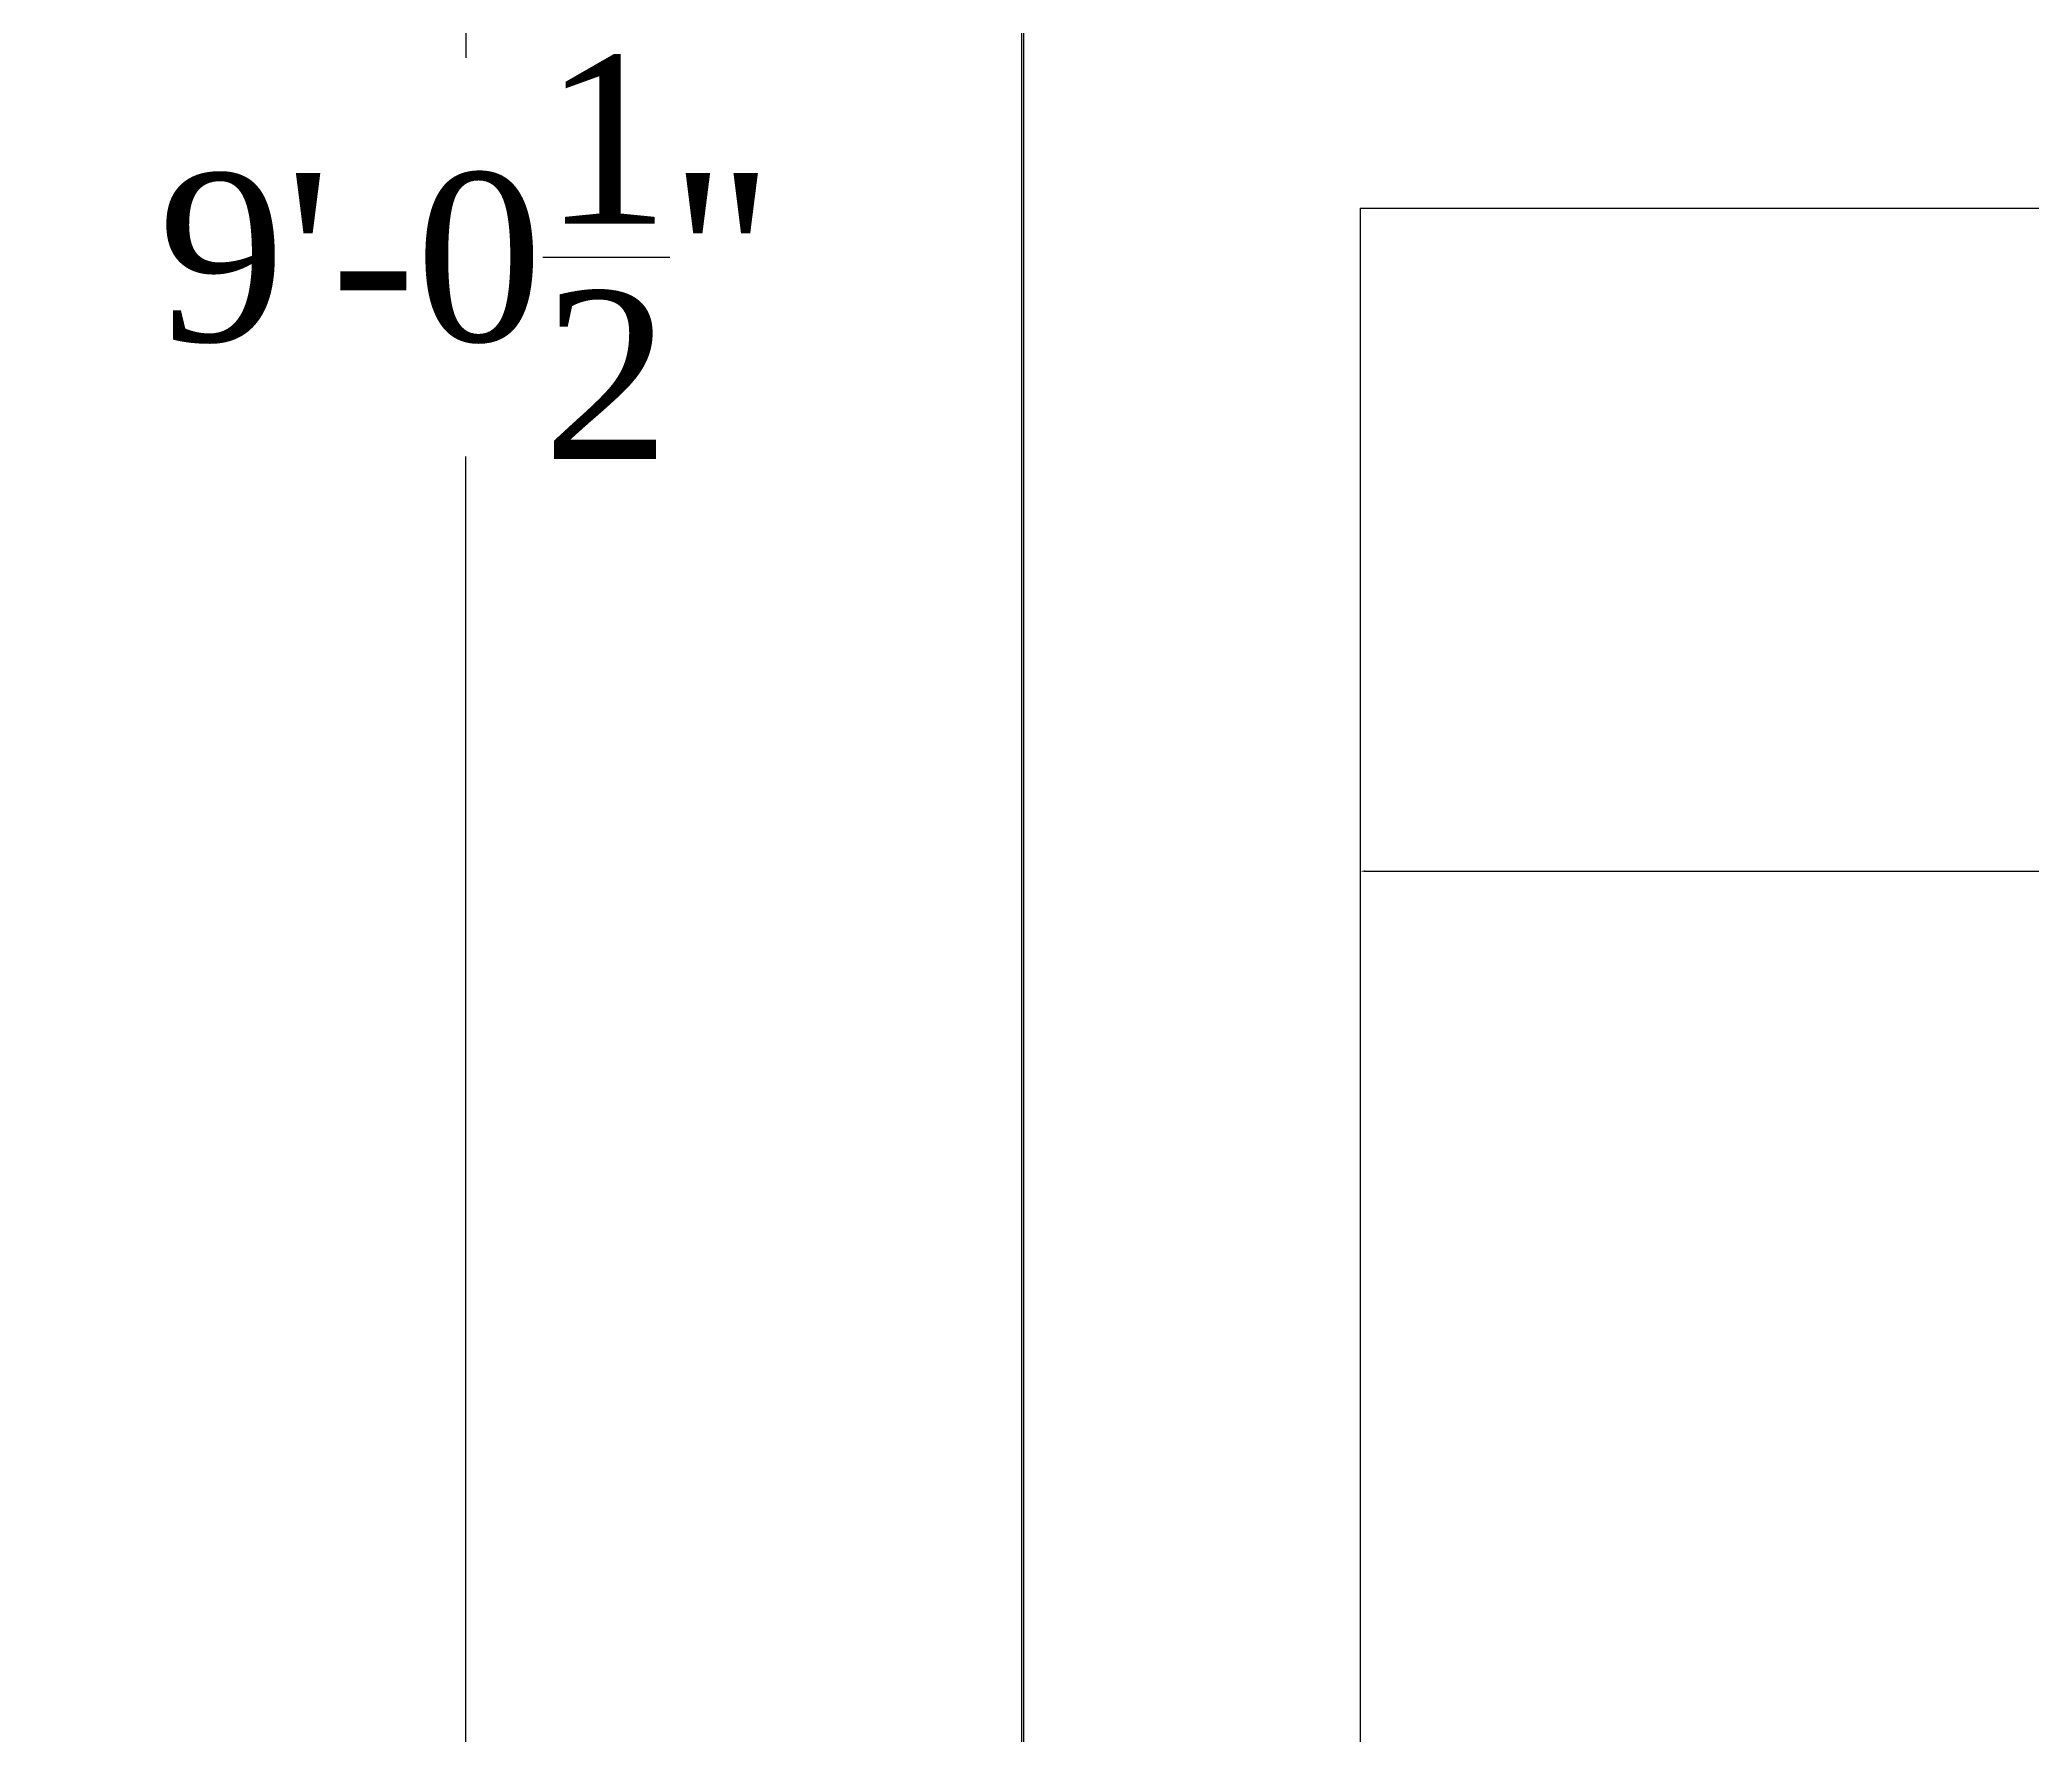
# Model space of a CAD drawing. Header units: inches. Extents: x -97 to 379, y 139 to 535.
# Drawn here: x -96.8 to -25.8, y 313.5 to 374 of the extents above; entities that cross this region are included whole.
import ezdxf

# ---------------------------------------------------------------- set-up
doc = ezdxf.new("R2010")
doc.units = ezdxf.units.IN
doc.header["$MEASUREMENT"] = 0
doc.layers.add('Dimension', color=14, linetype='Continuous')
doc.layers.add('Walls', color=30, linetype='Continuous')
doc.styles.add('Annotative', font='Times New Roman.ttf', dxfattribs={"height": 6})
doc.dimstyles.new('textstyle1', dxfattribs={"dimtxt": 0.18, "dimasz": 0.18, "dimexe": 0.18, "dimexo": 0.0625, "dimgap": 0.09, "dimtad": 0, "dimtih": 1, "dimtoh": 1, "dimdec": 4, "dimzin": 0, "dimdsep": 46, "dimlunit": 4, "dimtxsty": 'Annotative', "dimcen": 0.09, "dimadec": 0, "dimazin": 0, "dimtfac": 1, "dimtdec": 4, "dimtofl": 0, "dimtmove": 0, "dimatfit": 3, "dimfxl": 1, "dimtolj": 1, "dimtzin": 0, "dimarcsym": 0})

# ---------------------------------------------------------------- blocks, each defined once
blk = doc.blocks.new('*D8')
at = {"layer": 'Defpoints', "color": 0, "transparency": 16777216}
for p in [(-81.658, 420.489), (-61.778, 420.489), (-61.841, 311.989)]:
    blk.add_point(p, dxfattribs=at)
at = {"layer": 'Dimension', "color": 0, "lineweight": -2, "transparency": 16777216}
for p, q in [((-61.841, 420.489), (-81.838, 420.489)), ((-81.658, 420.309), (-81.658, 373.342)), ((-81.658, 312.169), (-81.658, 359.136)), ((-61.903, 311.989), (-81.838, 311.989))]:
    blk.add_line(p, q, dxfattribs=at)
at = {"layer": 'Dimension', "color": 0, "transparency": 16777216}
for points in [[(-81.688, 420.309), (-81.628, 420.309), (-81.658, 420.489)], [(-81.688, 312.169), (-81.628, 312.169), (-81.658, 311.989)]]:
    blk.add_solid(points, dxfattribs=at)
at = {"layer": 'Dimension', "color": 0, "transparency": 16777216, "insert": (-81.658, 366.239), "char_height": 6, "attachment_point": 5, "style": 'Annotative'}
blk.add_mtext('\\A1;9\'-0{\\H1.000000x;\\S1/2;}"', dxfattribs=at)
blk = doc.blocks.new('*D18')
at = {"layer": 'Defpoints', "color": 0, "transparency": 16777216}
for p in [(-49.778, 367.989), (23.222, 367.989), (23.222, 344.347)]:
    blk.add_point(p, dxfattribs=at)
at = {"layer": 'Dimension', "color": 0, "lineweight": -2, "transparency": 16777216}
for p, q in [((-49.778, 367.926), (-49.778, 344.167)), ((23.222, 367.926), (23.222, 344.167)), ((-49.598, 344.347), (-21.371, 344.347)), ((23.042, 344.347), (-5.185, 344.347))]:
    blk.add_line(p, q, dxfattribs=at)
at = {"layer": 'Dimension', "color": 0, "transparency": 16777216}
for points in [[(-49.598, 344.377), (-49.598, 344.317), (-49.778, 344.347)], [(23.042, 344.377), (23.042, 344.317), (23.222, 344.347)]]:
    blk.add_solid(points, dxfattribs=at)
at = {"layer": 'Dimension', "color": 0, "transparency": 16777216, "insert": (-13.278, 344.347), "char_height": 6, "attachment_point": 5, "style": 'Annotative'}
blk.add_mtext('\\A1;6\'-1"', dxfattribs=at)

msp = doc.modelspace()

# ---------------------------------------------------------------- linework, layer by layer
at = {"layer": 'Dimension'}
msp.add_line((-49.77822, 367.98866), (23.22178, 367.98866), dxfattribs=at)
at = {"layer": 'Walls'}
for p, q in [((-61.77822, 499.98861), (-61.77822, 211.98861)), ((-61.84072, 311.98861), (-61.84072, 420.48861)), ((-49.77822, 367.98866), (23.72178, 367.98866)), ((-49.77822, 367.98866), (-49.77822, 223.98861))]:
    msp.add_line(p, q, dxfattribs=at)

# ---------------------------------------------------------------- dimensions: what is measured, and where the dimension line sits
at = {"layer": 'Dimension'}
dim = msp.add_linear_dim(base=(-81.65761, 420.48861), p1=(-61.84072, 311.98861), p2=(-61.77822, 420.48861), angle=90, dimstyle='textstyle1', dxfattribs=at)
dim.commit()
dim.dimension.update_dxf_attribs({"geometry": '*D8', "text_midpoint": (-81.65761, 366.23861)})
dim = msp.add_linear_dim(base=(23.22178, 344.34733), p1=(-49.77822, 367.98866), p2=(23.22178, 367.98866), dimstyle='textstyle1', dxfattribs=at)
dim.commit()
dim.dimension.update_dxf_attribs({"geometry": '*D18', "text_midpoint": (-13.27822, 344.34733)})

doc.saveas('drawing.dxf')
